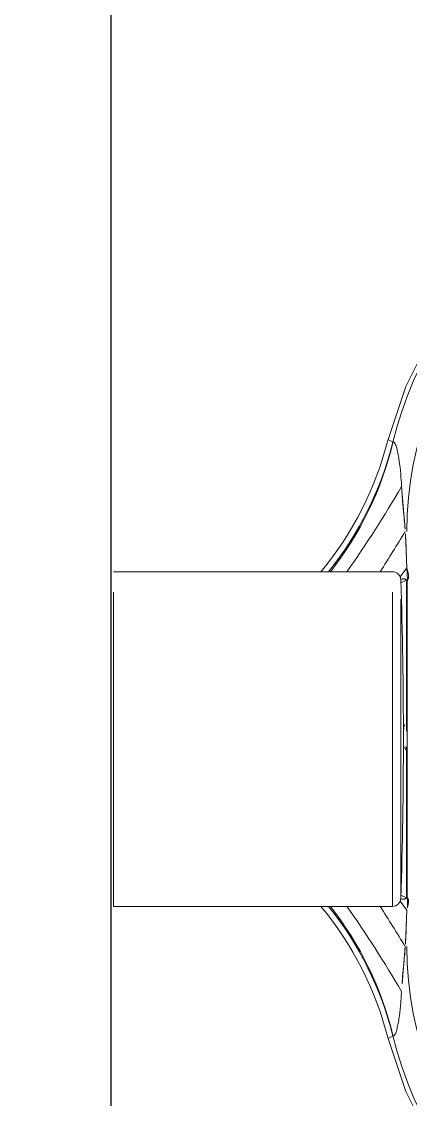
# Model space of a CAD drawing. Header units: inches. Extents: x 542787 to 543192, y 9574025 to 9574373.
# Drawn here: x 543040.5602 to 543040.6072, y 9574119.6054 to 9574119.7355 of the extents above; entities that cross this region are included whole.
import ezdxf

# ---------------------------------------------------------------- set-up
doc = ezdxf.new("R2010")
doc.units = ezdxf.units.IN
doc.header["$MEASUREMENT"] = 0
doc.layers.add('I-ARQ', color=8, linetype='Continuous')
doc.layers.add('I-ESGOTO', color=6, linetype='Continuous')

# ---------------------------------------------------------------- blocks, each defined once
blk = doc.blocks.new('*U158')
at = {"color": 2}
blk.add_wipeout([(0.02013, 0.02013), (1.45577, -1.41552), (1.41552, -1.45577), (-0.02013, -0.02013)], dxfattribs=at)

msp = doc.modelspace()

# ---------------------------------------------------------------- linework, layer by layer
at = {"layer": 'I-ARQ'}
msp.add_line((543040.57101, 9574120.41076), (543040.57101, 9574119.0489), dxfattribs=at)
at = {"layer": 'I-ARQ', "lineweight": 5}
for points, knots in [([(543040.60449, 9574119.68504), (543040.60449, 9574119.68504), (543040.60662, 9574119.69144), (543040.60662, 9574119.69144), (543040.60662, 9574119.69144), (543040.60662, 9574119.69144), (543040.60967, 9574119.69747), (543040.60967, 9574119.69747), (543040.60967, 9574119.69747), (543040.60967, 9574119.69747), (543040.61356, 9574119.703), (543040.61356, 9574119.703), (543040.61356, 9574119.703), (543040.61356, 9574119.703), (543040.61822, 9574119.70789), (543040.61822, 9574119.70789), (543040.61822, 9574119.70789), (543040.61822, 9574119.70789), (543040.62355, 9574119.71206), (543040.62355, 9574119.71206), (543040.62355, 9574119.71206), (543040.62355, 9574119.71206), (543040.62943, 9574119.7154), (543040.62943, 9574119.7154), (543040.62943, 9574119.7154), (543040.62943, 9574119.7154), (543040.63574, 9574119.71786), (543040.63574, 9574119.71786), (543040.63574, 9574119.71786), (543040.63574, 9574119.71786), (543040.64234, 9574119.71937), (543040.64234, 9574119.71937), (543040.64234, 9574119.71937), (543040.64234, 9574119.71937), (543040.64909, 9574119.7199), (543040.64909, 9574119.7199)], [0, 0, 0, 0, 0.111111, 0.111111, 0.111111, 0.111111, 0.222222, 0.222222, 0.222222, 0.222222, 0.333333, 0.333333, 0.333333, 0.333333, 0.444444, 0.444444, 0.444444, 0.444444, 0.555556, 0.555556, 0.555556, 0.555556, 0.666667, 0.666667, 0.666667, 0.666667, 0.777778, 0.777778, 0.777778, 0.777778, 0.888889, 0.888889, 0.888889, 0.888889, 1, 1, 1, 1]), ([(543040.60506, 9574119.68471), (543040.61018, 9574119.70564), (543040.62932, 9574119.72007), (543040.65085, 9574119.71924), (543040.65085, 9574119.71924), (543040.67238, 9574119.7184), (543040.69035, 9574119.70252), (543040.69382, 9574119.68126)], [0, 0, 0, 0, 0.5, 0.5, 0.5, 0.5, 1, 1, 1, 1]), ([(543040.60676, 9574119.67395), (543040.60676, 9574119.696), (543040.62369, 9574119.71436), (543040.64567, 9574119.71614), (543040.64567, 9574119.71614), (543040.66765, 9574119.71792), (543040.68731, 9574119.70254), (543040.69087, 9574119.68078)], [0, 0, 0, 0, 0.5, 0.5, 0.5, 0.5, 1, 1, 1, 1]), ([(543040.60506, 9574119.68471), (543040.60506, 9574119.68471), (543040.60506, 9574119.68469), (543040.60506, 9574119.68469), (543040.60506, 9574119.68469), (543040.60506, 9574119.68469), (543040.60507, 9574119.68469), (543040.60507, 9574119.68469), (543040.60507, 9574119.68469), (543040.60507, 9574119.68469), (543040.60507, 9574119.68469), (543040.60507, 9574119.68469), (543040.60507, 9574119.68469), (543040.60507, 9574119.68469), (543040.60507, 9574119.68469), (543040.60507, 9574119.68469), (543040.60507, 9574119.68469), (543040.60507, 9574119.68469), (543040.60507, 9574119.68469), (543040.60507, 9574119.68469), (543040.60507, 9574119.68469), (543040.60507, 9574119.68469), (543040.60507, 9574119.68469), (543040.60507, 9574119.68469), (543040.60507, 9574119.68469), (543040.60507, 9574119.68469), (543040.60508, 9574119.68469), (543040.60508, 9574119.68469), (543040.60508, 9574119.68469), (543040.60508, 9574119.68469), (543040.60508, 9574119.68469), (543040.60508, 9574119.68469)], [0, 0, 0, 0, 0.125, 0.125, 0.125, 0.125, 0.25, 0.25, 0.25, 0.25, 0.375, 0.375, 0.375, 0.375, 0.5, 0.5, 0.5, 0.5, 0.625, 0.625, 0.625, 0.625, 0.75, 0.75, 0.75, 0.75, 0.875, 0.875, 0.875, 0.875, 1, 1, 1, 1]), ([(543040.60508, 9574119.68469), (543040.60508, 9574119.68469), (543040.6051, 9574119.68471), (543040.6051, 9574119.68471), (543040.6051, 9574119.68471), (543040.6051, 9574119.68471), (543040.60511, 9574119.68472), (543040.60511, 9574119.68472), (543040.60511, 9574119.68472), (543040.60511, 9574119.68472), (543040.60513, 9574119.68473), (543040.60513, 9574119.68473), (543040.60513, 9574119.68473), (543040.60513, 9574119.68473), (543040.60515, 9574119.68473), (543040.60515, 9574119.68473), (543040.60515, 9574119.68473), (543040.60515, 9574119.68473), (543040.60517, 9574119.68472), (543040.60517, 9574119.68472), (543040.60517, 9574119.68472), (543040.60517, 9574119.68472), (543040.60519, 9574119.68471), (543040.60519, 9574119.68471), (543040.60519, 9574119.68471), (543040.60519, 9574119.68471), (543040.60521, 9574119.6847), (543040.60521, 9574119.6847), (543040.60521, 9574119.6847), (543040.60521, 9574119.6847), (543040.60523, 9574119.68468), (543040.60523, 9574119.68468), (543040.60523, 9574119.68468), (543040.60523, 9574119.68468), (543040.60525, 9574119.68466), (543040.60525, 9574119.68466), (543040.60525, 9574119.68466), (543040.60525, 9574119.68466), (543040.60527, 9574119.68463), (543040.60527, 9574119.68463), (543040.60527, 9574119.68463), (543040.60527, 9574119.68463), (543040.60529, 9574119.6846), (543040.60529, 9574119.6846), (543040.60529, 9574119.6846), (543040.60529, 9574119.6846), (543040.60532, 9574119.68456), (543040.60532, 9574119.68456), (543040.60532, 9574119.68456), (543040.60532, 9574119.68456), (543040.60534, 9574119.68452), (543040.60534, 9574119.68452), (543040.60534, 9574119.68452), (543040.60534, 9574119.68452), (543040.60536, 9574119.68448), (543040.60536, 9574119.68448), (543040.60536, 9574119.68448), (543040.60536, 9574119.68448), (543040.6054, 9574119.68438), (543040.6054, 9574119.68438), (543040.6054, 9574119.68438), (543040.6054, 9574119.68438), (543040.60545, 9574119.68427), (543040.60545, 9574119.68427), (543040.60545, 9574119.68427), (543040.60545, 9574119.68427), (543040.60549, 9574119.68414), (543040.60549, 9574119.68414), (543040.60549, 9574119.68414), (543040.60549, 9574119.68414), (543040.60553, 9574119.68401), (543040.60553, 9574119.68401), (543040.60553, 9574119.68401), (543040.60553, 9574119.68401), (543040.60558, 9574119.68386), (543040.60558, 9574119.68386), (543040.60558, 9574119.68386), (543040.60558, 9574119.68386), (543040.60561, 9574119.68371), (543040.60561, 9574119.68371), (543040.60561, 9574119.68371), (543040.60561, 9574119.68371), (543040.60565, 9574119.68355), (543040.60565, 9574119.68355), (543040.60565, 9574119.68355), (543040.60565, 9574119.68355), (543040.60569, 9574119.68338), (543040.60569, 9574119.68338), (543040.60569, 9574119.68338), (543040.60569, 9574119.68338), (543040.60572, 9574119.68321), (543040.60572, 9574119.68321), (543040.60572, 9574119.68321), (543040.60572, 9574119.68321), (543040.60575, 9574119.68304), (543040.60575, 9574119.68304), (543040.60575, 9574119.68304), (543040.60575, 9574119.68304), (543040.60578, 9574119.68286), (543040.60578, 9574119.68286), (543040.60578, 9574119.68286), (543040.60578, 9574119.68286), (543040.60581, 9574119.68267), (543040.60581, 9574119.68267), (543040.60581, 9574119.68267), (543040.60581, 9574119.68267), (543040.60584, 9574119.68249), (543040.60584, 9574119.68249), (543040.60584, 9574119.68249), (543040.60584, 9574119.68249), (543040.60589, 9574119.6821), (543040.60589, 9574119.6821), (543040.60589, 9574119.6821), (543040.60589, 9574119.6821), (543040.60594, 9574119.68171), (543040.60594, 9574119.68171), (543040.60594, 9574119.68171), (543040.60594, 9574119.68171), (543040.60598, 9574119.68131), (543040.60598, 9574119.68131), (543040.60598, 9574119.68131), (543040.60598, 9574119.68131), (543040.60602, 9574119.6809), (543040.60602, 9574119.6809), (543040.60602, 9574119.6809), (543040.60602, 9574119.6809), (543040.60605, 9574119.68047), (543040.60605, 9574119.68047), (543040.60605, 9574119.68047), (543040.60605, 9574119.68047), (543040.6061, 9574119.67983), (543040.6061, 9574119.67983), (543040.6061, 9574119.67983), (543040.6061, 9574119.67983), (543040.60613, 9574119.67938), (543040.60613, 9574119.67938)], [0, 0, 0, 0, 0.029412, 0.029412, 0.029412, 0.029412, 0.058824, 0.058824, 0.058824, 0.058824, 0.088235, 0.088235, 0.088235, 0.088235, 0.117647, 0.117647, 0.117647, 0.117647, 0.147059, 0.147059, 0.147059, 0.147059, 0.176471, 0.176471, 0.176471, 0.176471, 0.205882, 0.205882, 0.205882, 0.205882, 0.235294, 0.235294, 0.235294, 0.235294, 0.264706, 0.264706, 0.264706, 0.264706, 0.294118, 0.294118, 0.294118, 0.294118, 0.323529, 0.323529, 0.323529, 0.323529, 0.352941, 0.352941, 0.352941, 0.352941, 0.382353, 0.382353, 0.382353, 0.382353, 0.411765, 0.411765, 0.411765, 0.411765, 0.441176, 0.441176, 0.441176, 0.441176, 0.470588, 0.470588, 0.470588, 0.470588, 0.5, 0.5, 0.5, 0.5, 0.529412, 0.529412, 0.529412, 0.529412, 0.558824, 0.558824, 0.558824, 0.558824, 0.588235, 0.588235, 0.588235, 0.588235, 0.617647, 0.617647, 0.617647, 0.617647, 0.647059, 0.647059, 0.647059, 0.647059, 0.676471, 0.676471, 0.676471, 0.676471, 0.705882, 0.705882, 0.705882, 0.705882, 0.735294, 0.735294, 0.735294, 0.735294, 0.764706, 0.764706, 0.764706, 0.764706, 0.794118, 0.794118, 0.794118, 0.794118, 0.823529, 0.823529, 0.823529, 0.823529, 0.852941, 0.852941, 0.852941, 0.852941, 0.882353, 0.882353, 0.882353, 0.882353, 0.911765, 0.911765, 0.911765, 0.911765, 0.941176, 0.941176, 0.941176, 0.941176, 0.970588, 0.970588, 0.970588, 0.970588, 1, 1, 1, 1]), ([(543040.60613, 9574119.67938), (543040.60613, 9574119.67938), (543040.60619, 9574119.67845), (543040.60619, 9574119.67845), (543040.60619, 9574119.67845), (543040.60619, 9574119.67845), (543040.60625, 9574119.67756), (543040.60625, 9574119.67756), (543040.60625, 9574119.67756), (543040.60625, 9574119.67756), (543040.60632, 9574119.67674), (543040.60632, 9574119.67674), (543040.60632, 9574119.67674), (543040.60632, 9574119.67674), (543040.60639, 9574119.67601), (543040.60639, 9574119.67601), (543040.60639, 9574119.67601), (543040.60639, 9574119.67601), (543040.60642, 9574119.6756), (543040.60642, 9574119.6756), (543040.60642, 9574119.6756), (543040.60642, 9574119.6756), (543040.60645, 9574119.67539), (543040.60645, 9574119.67539), (543040.60645, 9574119.67539), (543040.60645, 9574119.67539), (543040.60648, 9574119.6751), (543040.60648, 9574119.6751), (543040.60648, 9574119.6751), (543040.60648, 9574119.6751), (543040.60651, 9574119.67481), (543040.60651, 9574119.67481), (543040.60651, 9574119.67481), (543040.60651, 9574119.67481), (543040.60653, 9574119.67452), (543040.60653, 9574119.67452), (543040.60653, 9574119.67452), (543040.60653, 9574119.67452), (543040.60655, 9574119.67424), (543040.60655, 9574119.67424), (543040.60655, 9574119.67424), (543040.60655, 9574119.67424), (543040.60657, 9574119.67395), (543040.60657, 9574119.67395)], [0, 0, 0, 0, 0.090909, 0.090909, 0.090909, 0.090909, 0.181818, 0.181818, 0.181818, 0.181818, 0.272727, 0.272727, 0.272727, 0.272727, 0.363636, 0.363636, 0.363636, 0.363636, 0.454545, 0.454545, 0.454545, 0.454545, 0.545455, 0.545455, 0.545455, 0.545455, 0.636364, 0.636364, 0.636364, 0.636364, 0.727273, 0.727273, 0.727273, 0.727273, 0.818182, 0.818182, 0.818182, 0.818182, 0.909091, 0.909091, 0.909091, 0.909091, 1, 1, 1, 1]), ([(543040.60676, 9574119.66956), (543040.60676, 9574119.66956), (543040.60674, 9574119.66988), (543040.60674, 9574119.66988), (543040.60674, 9574119.66988), (543040.60674, 9574119.66988), (543040.60673, 9574119.6702), (543040.60673, 9574119.6702), (543040.60673, 9574119.6702), (543040.60673, 9574119.6702), (543040.60672, 9574119.67041), (543040.60672, 9574119.67041), (543040.60672, 9574119.67041), (543040.60672, 9574119.67041), (543040.6067, 9574119.67084), (543040.6067, 9574119.67084), (543040.6067, 9574119.67084), (543040.6067, 9574119.67084), (543040.60668, 9574119.67148), (543040.60668, 9574119.67148), (543040.60668, 9574119.67148), (543040.60668, 9574119.67148), (543040.60666, 9574119.67211), (543040.60666, 9574119.67211), (543040.60666, 9574119.67211), (543040.60666, 9574119.67211), (543040.60664, 9574119.67273), (543040.60664, 9574119.67273), (543040.60664, 9574119.67273), (543040.60664, 9574119.67273), (543040.60661, 9574119.67335), (543040.60661, 9574119.67335), (543040.60661, 9574119.67335), (543040.60661, 9574119.67335), (543040.60659, 9574119.67365), (543040.60659, 9574119.67365), (543040.60659, 9574119.67365), (543040.60659, 9574119.67365), (543040.60657, 9574119.67395), (543040.60657, 9574119.67395)], [0, 0, 0, 0, 0.1, 0.1, 0.1, 0.1, 0.2, 0.2, 0.2, 0.2, 0.3, 0.3, 0.3, 0.3, 0.4, 0.4, 0.4, 0.4, 0.5, 0.5, 0.5, 0.5, 0.6, 0.6, 0.6, 0.6, 0.7, 0.7, 0.7, 0.7, 0.8, 0.8, 0.8, 0.8, 0.9, 0.9, 0.9, 0.9, 1, 1, 1, 1]), ([(543040.60676, 9574119.66956), (543040.60676, 9574119.66956), (543040.60685, 9574119.66919), (543040.60685, 9574119.66919), (543040.60685, 9574119.66919), (543040.60685, 9574119.66919), (543040.6069, 9574119.66899), (543040.6069, 9574119.66899), (543040.6069, 9574119.66899), (543040.6069, 9574119.66899), (543040.60692, 9574119.66886), (543040.60692, 9574119.66886), (543040.60692, 9574119.66886), (543040.60692, 9574119.66886), (543040.60694, 9574119.66872), (543040.60694, 9574119.66872), (543040.60694, 9574119.66872), (543040.60694, 9574119.66872), (543040.60696, 9574119.66863), (543040.60696, 9574119.66863), (543040.60696, 9574119.66863), (543040.60696, 9574119.66863), (543040.60696, 9574119.66854), (543040.60696, 9574119.66854), (543040.60696, 9574119.66854), (543040.60696, 9574119.66854), (543040.60696, 9574119.66849), (543040.60696, 9574119.66849), (543040.60696, 9574119.66849), (543040.60696, 9574119.66849), (543040.60696, 9574119.66845), (543040.60696, 9574119.66845), (543040.60696, 9574119.66845), (543040.60696, 9574119.66845), (543040.60696, 9574119.6684), (543040.60696, 9574119.6684), (543040.60696, 9574119.6684), (543040.60696, 9574119.6684), (543040.60695, 9574119.66836), (543040.60695, 9574119.66836), (543040.60695, 9574119.66836), (543040.60695, 9574119.66836), (543040.60694, 9574119.66831), (543040.60694, 9574119.66831), (543040.60694, 9574119.66831), (543040.60694, 9574119.66831), (543040.60693, 9574119.66827), (543040.60693, 9574119.66827), (543040.60693, 9574119.66827), (543040.60693, 9574119.66827), (543040.60691, 9574119.66823), (543040.60691, 9574119.66823), (543040.60691, 9574119.66823), (543040.60691, 9574119.66823), (543040.60689, 9574119.66819), (543040.60689, 9574119.66819), (543040.60689, 9574119.66819), (543040.60689, 9574119.66819), (543040.60687, 9574119.66815), (543040.60687, 9574119.66815), (543040.60687, 9574119.66815), (543040.60687, 9574119.66815), (543040.60685, 9574119.66812), (543040.60685, 9574119.66812), (543040.60685, 9574119.66812), (543040.60685, 9574119.66812), (543040.60683, 9574119.6681), (543040.60683, 9574119.6681), (543040.60683, 9574119.6681), (543040.60683, 9574119.6681), (543040.60682, 9574119.66809), (543040.60682, 9574119.66809)], [0, 0, 0, 0, 0.055556, 0.055556, 0.055556, 0.055556, 0.111111, 0.111111, 0.111111, 0.111111, 0.166667, 0.166667, 0.166667, 0.166667, 0.222222, 0.222222, 0.222222, 0.222222, 0.277778, 0.277778, 0.277778, 0.277778, 0.333333, 0.333333, 0.333333, 0.333333, 0.388889, 0.388889, 0.388889, 0.388889, 0.444444, 0.444444, 0.444444, 0.444444, 0.5, 0.5, 0.5, 0.5, 0.555556, 0.555556, 0.555556, 0.555556, 0.611111, 0.611111, 0.611111, 0.611111, 0.666667, 0.666667, 0.666667, 0.666667, 0.722222, 0.722222, 0.722222, 0.722222, 0.777778, 0.777778, 0.777778, 0.777778, 0.833333, 0.833333, 0.833333, 0.833333, 0.888889, 0.888889, 0.888889, 0.888889, 0.944444, 0.944444, 0.944444, 0.944444, 1, 1, 1, 1]), ([(543040.60603, 9574119.66817), (543040.60603, 9574119.66817), (543040.60612, 9574119.6682), (543040.60612, 9574119.6682), (543040.60612, 9574119.6682), (543040.60612, 9574119.6682), (543040.6062, 9574119.66821), (543040.6062, 9574119.66821), (543040.6062, 9574119.66821), (543040.6062, 9574119.66821), (543040.60624, 9574119.66822), (543040.60624, 9574119.66822), (543040.60624, 9574119.66822), (543040.60624, 9574119.66822), (543040.60628, 9574119.66822), (543040.60628, 9574119.66822), (543040.60628, 9574119.66822), (543040.60628, 9574119.66822), (543040.60632, 9574119.66823), (543040.60632, 9574119.66823), (543040.60632, 9574119.66823), (543040.60632, 9574119.66823), (543040.60636, 9574119.66823), (543040.60636, 9574119.66823), (543040.60636, 9574119.66823), (543040.60636, 9574119.66823), (543040.6064, 9574119.66823), (543040.6064, 9574119.66823), (543040.6064, 9574119.66823), (543040.6064, 9574119.66823), (543040.60644, 9574119.66822), (543040.60644, 9574119.66822), (543040.60644, 9574119.66822), (543040.60644, 9574119.66822), (543040.60648, 9574119.66821), (543040.60648, 9574119.66821), (543040.60648, 9574119.66821), (543040.60648, 9574119.66821), (543040.60651, 9574119.6682), (543040.60651, 9574119.6682), (543040.60651, 9574119.6682), (543040.60651, 9574119.6682), (543040.60654, 9574119.66819), (543040.60654, 9574119.66819), (543040.60654, 9574119.66819), (543040.60654, 9574119.66819), (543040.60658, 9574119.66817), (543040.60658, 9574119.66817), (543040.60658, 9574119.66817), (543040.60658, 9574119.66817), (543040.60661, 9574119.66816), (543040.60661, 9574119.66816), (543040.60661, 9574119.66816), (543040.60661, 9574119.66816), (543040.60664, 9574119.66814), (543040.60664, 9574119.66814), (543040.60664, 9574119.66814), (543040.60664, 9574119.66814), (543040.60667, 9574119.66811), (543040.60667, 9574119.66811), (543040.60667, 9574119.66811), (543040.60667, 9574119.66811), (543040.6067, 9574119.6681), (543040.6067, 9574119.6681), (543040.6067, 9574119.6681), (543040.6067, 9574119.6681), (543040.60671, 9574119.66809), (543040.60671, 9574119.66809)], [0, 0, 0, 0, 0.058824, 0.058824, 0.058824, 0.058824, 0.117647, 0.117647, 0.117647, 0.117647, 0.176471, 0.176471, 0.176471, 0.176471, 0.235294, 0.235294, 0.235294, 0.235294, 0.294118, 0.294118, 0.294118, 0.294118, 0.352941, 0.352941, 0.352941, 0.352941, 0.411765, 0.411765, 0.411765, 0.411765, 0.470588, 0.470588, 0.470588, 0.470588, 0.529412, 0.529412, 0.529412, 0.529412, 0.588235, 0.588235, 0.588235, 0.588235, 0.647059, 0.647059, 0.647059, 0.647059, 0.705882, 0.705882, 0.705882, 0.705882, 0.764706, 0.764706, 0.764706, 0.764706, 0.823529, 0.823529, 0.823529, 0.823529, 0.882353, 0.882353, 0.882353, 0.882353, 0.941176, 0.941176, 0.941176, 0.941176, 1, 1, 1, 1]), ([(543040.60671, 9574119.66809), (543040.60671, 9574119.66809), (543040.60672, 9574119.66805), (543040.60672, 9574119.66805), (543040.60672, 9574119.66805), (543040.60672, 9574119.66805), (543040.60672, 9574119.66803), (543040.60672, 9574119.66803), (543040.60672, 9574119.66803), (543040.60672, 9574119.66803), (543040.60672, 9574119.66798), (543040.60672, 9574119.66798), (543040.60672, 9574119.66798), (543040.60672, 9574119.66798), (543040.60672, 9574119.66788), (543040.60672, 9574119.66788), (543040.60672, 9574119.66788), (543040.60672, 9574119.66788), (543040.60672, 9574119.66768), (543040.60672, 9574119.66768), (543040.60672, 9574119.66768), (543040.60672, 9574119.66768), (543040.60672, 9574119.66727), (543040.60672, 9574119.66727), (543040.60672, 9574119.66727), (543040.60672, 9574119.66727), (543040.60672, 9574119.66643), (543040.60672, 9574119.66643), (543040.60672, 9574119.66643), (543040.60672, 9574119.66643), (543040.60672, 9574119.66294), (543040.60672, 9574119.66294), (543040.60672, 9574119.66294), (543040.60672, 9574119.66294), (543040.60672, 9574119.64984), (543040.60672, 9574119.64984)], [0, 0, 0, 0, 0.111111, 0.111111, 0.111111, 0.111111, 0.222222, 0.222222, 0.222222, 0.222222, 0.333333, 0.333333, 0.333333, 0.333333, 0.444444, 0.444444, 0.444444, 0.444444, 0.555556, 0.555556, 0.555556, 0.555556, 0.666667, 0.666667, 0.666667, 0.666667, 0.777778, 0.777778, 0.777778, 0.777778, 0.888889, 0.888889, 0.888889, 0.888889, 1, 1, 1, 1]), ([(543040.60682, 9574119.66809), (543040.60682, 9574119.66809), (543040.60681, 9574119.66805), (543040.60681, 9574119.66805), (543040.60681, 9574119.66805), (543040.60681, 9574119.66805), (543040.60681, 9574119.66803), (543040.60681, 9574119.66803), (543040.60681, 9574119.66803), (543040.60681, 9574119.66803), (543040.60681, 9574119.66798), (543040.60681, 9574119.66798), (543040.60681, 9574119.66798), (543040.60681, 9574119.66798), (543040.60681, 9574119.66787), (543040.60681, 9574119.66787), (543040.60681, 9574119.66787), (543040.60681, 9574119.66787), (543040.60681, 9574119.66766), (543040.60681, 9574119.66766), (543040.60681, 9574119.66766), (543040.60681, 9574119.66766), (543040.60681, 9574119.66723), (543040.60681, 9574119.66723), (543040.60681, 9574119.66723), (543040.60681, 9574119.66723), (543040.60681, 9574119.66635), (543040.60681, 9574119.66635), (543040.60681, 9574119.66635), (543040.60681, 9574119.66635), (543040.60681, 9574119.66269), (543040.60681, 9574119.66269), (543040.60681, 9574119.66269), (543040.60681, 9574119.66269), (543040.60681, 9574119.6489), (543040.60681, 9574119.6489)], [0, 0, 0, 0, 0.111111, 0.111111, 0.111111, 0.111111, 0.222222, 0.222222, 0.222222, 0.222222, 0.333333, 0.333333, 0.333333, 0.333333, 0.444444, 0.444444, 0.444444, 0.444444, 0.555556, 0.555556, 0.555556, 0.555556, 0.666667, 0.666667, 0.666667, 0.666667, 0.777778, 0.777778, 0.777778, 0.777778, 0.888889, 0.888889, 0.888889, 0.888889, 1, 1, 1, 1]), ([(543040.60681, 9574119.6489), (543040.60681, 9574119.6489), (543040.60681, 9574119.63657), (543040.60681, 9574119.63657), (543040.60681, 9574119.63657), (543040.60681, 9574119.63657), (543040.60681, 9574119.63189), (543040.60681, 9574119.63189), (543040.60681, 9574119.63189), (543040.60681, 9574119.63189), (543040.60681, 9574119.63079), (543040.60681, 9574119.63079), (543040.60681, 9574119.63079), (543040.60681, 9574119.63079), (543040.60681, 9574119.63025), (543040.60681, 9574119.63025), (543040.60681, 9574119.63025), (543040.60681, 9574119.63025), (543040.60681, 9574119.62998), (543040.60681, 9574119.62998), (543040.60681, 9574119.62998), (543040.60681, 9574119.62998), (543040.60681, 9574119.62985), (543040.60681, 9574119.62985), (543040.60681, 9574119.62985), (543040.60681, 9574119.62985), (543040.60681, 9574119.62979), (543040.60681, 9574119.62979), (543040.60681, 9574119.62979), (543040.60681, 9574119.62979), (543040.60681, 9574119.62976), (543040.60681, 9574119.62976), (543040.60681, 9574119.62976), (543040.60681, 9574119.62976), (543040.60682, 9574119.62972), (543040.60682, 9574119.62972)], [0, 0, 0, 0, 0.111111, 0.111111, 0.111111, 0.111111, 0.222222, 0.222222, 0.222222, 0.222222, 0.333333, 0.333333, 0.333333, 0.333333, 0.444444, 0.444444, 0.444444, 0.444444, 0.555556, 0.555556, 0.555556, 0.555556, 0.666667, 0.666667, 0.666667, 0.666667, 0.777778, 0.777778, 0.777778, 0.777778, 0.888889, 0.888889, 0.888889, 0.888889, 1, 1, 1, 1]), ([(543040.60672, 9574119.64796), (543040.60672, 9574119.64796), (543040.60672, 9574119.63621), (543040.60672, 9574119.63621), (543040.60672, 9574119.63621), (543040.60672, 9574119.63621), (543040.60672, 9574119.63178), (543040.60672, 9574119.63178), (543040.60672, 9574119.63178), (543040.60672, 9574119.63178), (543040.60672, 9574119.63073), (543040.60672, 9574119.63073), (543040.60672, 9574119.63073), (543040.60672, 9574119.63073), (543040.60672, 9574119.63022), (543040.60672, 9574119.63022), (543040.60672, 9574119.63022), (543040.60672, 9574119.63022), (543040.60672, 9574119.62997), (543040.60672, 9574119.62997), (543040.60672, 9574119.62997), (543040.60672, 9574119.62997), (543040.60672, 9574119.62985), (543040.60672, 9574119.62985), (543040.60672, 9574119.62985), (543040.60672, 9574119.62985), (543040.60672, 9574119.62978), (543040.60672, 9574119.62978), (543040.60672, 9574119.62978), (543040.60672, 9574119.62978), (543040.60672, 9574119.62976), (543040.60672, 9574119.62976), (543040.60672, 9574119.62976), (543040.60672, 9574119.62976), (543040.60671, 9574119.62972), (543040.60671, 9574119.62972)], [0, 0, 0, 0, 0.111111, 0.111111, 0.111111, 0.111111, 0.222222, 0.222222, 0.222222, 0.222222, 0.333333, 0.333333, 0.333333, 0.333333, 0.444444, 0.444444, 0.444444, 0.444444, 0.555556, 0.555556, 0.555556, 0.555556, 0.666667, 0.666667, 0.666667, 0.666667, 0.777778, 0.777778, 0.777778, 0.777778, 0.888889, 0.888889, 0.888889, 0.888889, 1, 1, 1, 1]), ([(543040.57101, 9574119.64143), (543040.57101, 9574119.64142), (543040.57101, 9574119.64142), (543040.57101, 9574119.64142), (543040.57101, 9574119.64142), (543040.57101, 9574119.64142), (543040.57101, 9574119.64142), (543040.57101, 9574119.64142), (543040.57101, 9574119.64142), (543040.57101, 9574119.64142), (543040.57101, 9574119.64142), (543040.57101, 9574119.64142), (543040.57101, 9574119.64142), (543040.57101, 9574119.64142), (543040.57101, 9574119.64142), (543040.57101, 9574119.64142), (543040.57101, 9574119.64142), (543040.57101, 9574119.64142), (543040.57101, 9574119.64142), (543040.57101, 9574119.64142), (543040.57101, 9574119.64142), (543040.57101, 9574119.64142), (543040.57101, 9574119.64142), (543040.57101, 9574119.64142), (543040.57101, 9574119.64142), (543040.57101, 9574119.64142), (543040.57101, 9574119.64143), (543040.57101, 9574119.64143), (543040.57101, 9574119.64143), (543040.57101, 9574119.64143), (543040.57101, 9574119.64143), (543040.57101, 9574119.64143), (543040.57101, 9574119.64143), (543040.57101, 9574119.64143), (543040.57101, 9574119.64143), (543040.57101, 9574119.64143)], [0, 0, 0, 0, 0.111111, 0.111111, 0.111111, 0.111111, 0.222222, 0.222222, 0.222222, 0.222222, 0.333333, 0.333333, 0.333333, 0.333333, 0.444444, 0.444444, 0.444444, 0.444444, 0.555556, 0.555556, 0.555556, 0.555556, 0.666667, 0.666667, 0.666667, 0.666667, 0.777778, 0.777778, 0.777778, 0.777778, 0.888889, 0.888889, 0.888889, 0.888889, 1, 1, 1, 1]), ([(543040.60671, 9574119.62972), (543040.60671, 9574119.62972), (543040.6067, 9574119.6297), (543040.6067, 9574119.6297), (543040.6067, 9574119.6297), (543040.6067, 9574119.6297), (543040.60667, 9574119.62969), (543040.60667, 9574119.62969), (543040.60667, 9574119.62969), (543040.60667, 9574119.62969), (543040.60663, 9574119.62966), (543040.60663, 9574119.62966), (543040.60663, 9574119.62966), (543040.60663, 9574119.62966), (543040.6066, 9574119.62964), (543040.6066, 9574119.62964), (543040.6066, 9574119.62964), (543040.6066, 9574119.62964), (543040.60656, 9574119.62962), (543040.60656, 9574119.62962), (543040.60656, 9574119.62962), (543040.60656, 9574119.62962), (543040.60652, 9574119.6296), (543040.60652, 9574119.6296), (543040.60652, 9574119.6296), (543040.60652, 9574119.6296), (543040.60648, 9574119.62959), (543040.60648, 9574119.62959), (543040.60648, 9574119.62959), (543040.60648, 9574119.62959), (543040.60644, 9574119.62958), (543040.60644, 9574119.62958), (543040.60644, 9574119.62958), (543040.60644, 9574119.62958), (543040.6064, 9574119.62958), (543040.6064, 9574119.62958), (543040.6064, 9574119.62958), (543040.6064, 9574119.62958), (543040.60636, 9574119.62957), (543040.60636, 9574119.62957), (543040.60636, 9574119.62957), (543040.60636, 9574119.62957), (543040.60631, 9574119.62958), (543040.60631, 9574119.62958), (543040.60631, 9574119.62958), (543040.60631, 9574119.62958), (543040.60627, 9574119.62958), (543040.60627, 9574119.62958), (543040.60627, 9574119.62958), (543040.60627, 9574119.62958), (543040.60622, 9574119.62959), (543040.60622, 9574119.62959), (543040.60622, 9574119.62959), (543040.60622, 9574119.62959), (543040.60617, 9574119.62959), (543040.60617, 9574119.62959), (543040.60617, 9574119.62959), (543040.60617, 9574119.62959), (543040.60608, 9574119.62961), (543040.60608, 9574119.62961), (543040.60608, 9574119.62961), (543040.60608, 9574119.62961), (543040.60603, 9574119.62963), (543040.60603, 9574119.62963)], [0, 0, 0, 0, 0.0625, 0.0625, 0.0625, 0.0625, 0.125, 0.125, 0.125, 0.125, 0.1875, 0.1875, 0.1875, 0.1875, 0.25, 0.25, 0.25, 0.25, 0.3125, 0.3125, 0.3125, 0.3125, 0.375, 0.375, 0.375, 0.375, 0.4375, 0.4375, 0.4375, 0.4375, 0.5, 0.5, 0.5, 0.5, 0.5625, 0.5625, 0.5625, 0.5625, 0.625, 0.625, 0.625, 0.625, 0.6875, 0.6875, 0.6875, 0.6875, 0.75, 0.75, 0.75, 0.75, 0.8125, 0.8125, 0.8125, 0.8125, 0.875, 0.875, 0.875, 0.875, 0.9375, 0.9375, 0.9375, 0.9375, 1, 1, 1, 1]), ([(543040.60682, 9574119.62972), (543040.60682, 9574119.62972), (543040.60684, 9574119.62969), (543040.60684, 9574119.62969), (543040.60684, 9574119.62969), (543040.60684, 9574119.62969), (543040.60687, 9574119.62966), (543040.60687, 9574119.62966), (543040.60687, 9574119.62966), (543040.60687, 9574119.62966), (543040.60689, 9574119.62962), (543040.60689, 9574119.62962), (543040.60689, 9574119.62962), (543040.60689, 9574119.62962), (543040.60691, 9574119.62959), (543040.60691, 9574119.62959), (543040.60691, 9574119.62959), (543040.60691, 9574119.62959), (543040.60692, 9574119.62955), (543040.60692, 9574119.62955), (543040.60692, 9574119.62955), (543040.60692, 9574119.62955), (543040.60694, 9574119.62951), (543040.60694, 9574119.62951), (543040.60694, 9574119.62951), (543040.60694, 9574119.62951), (543040.60695, 9574119.62947), (543040.60695, 9574119.62947), (543040.60695, 9574119.62947), (543040.60695, 9574119.62947), (543040.60695, 9574119.62943), (543040.60695, 9574119.62943), (543040.60695, 9574119.62943), (543040.60695, 9574119.62943), (543040.60696, 9574119.62939), (543040.60696, 9574119.62939), (543040.60696, 9574119.62939), (543040.60696, 9574119.62939), (543040.60696, 9574119.62935), (543040.60696, 9574119.62935), (543040.60696, 9574119.62935), (543040.60696, 9574119.62935), (543040.60696, 9574119.62926), (543040.60696, 9574119.62926), (543040.60696, 9574119.62926), (543040.60696, 9574119.62926), (543040.60696, 9574119.62917), (543040.60696, 9574119.62917), (543040.60696, 9574119.62917), (543040.60696, 9574119.62917), (543040.60695, 9574119.62909), (543040.60695, 9574119.62909), (543040.60695, 9574119.62909), (543040.60695, 9574119.62909), (543040.60693, 9574119.62901), (543040.60693, 9574119.62901), (543040.60693, 9574119.62901), (543040.60693, 9574119.62901), (543040.60692, 9574119.62893), (543040.60692, 9574119.62893), (543040.60692, 9574119.62893), (543040.60692, 9574119.62893), (543040.60689, 9574119.62877), (543040.60689, 9574119.62877), (543040.60689, 9574119.62877), (543040.60689, 9574119.62877), (543040.60683, 9574119.62854), (543040.60683, 9574119.62854), (543040.60683, 9574119.62854), (543040.60683, 9574119.62854), (543040.60676, 9574119.62825), (543040.60676, 9574119.62825)], [0, 0, 0, 0, 0.055556, 0.055556, 0.055556, 0.055556, 0.111111, 0.111111, 0.111111, 0.111111, 0.166667, 0.166667, 0.166667, 0.166667, 0.222222, 0.222222, 0.222222, 0.222222, 0.277778, 0.277778, 0.277778, 0.277778, 0.333333, 0.333333, 0.333333, 0.333333, 0.388889, 0.388889, 0.388889, 0.388889, 0.444444, 0.444444, 0.444444, 0.444444, 0.5, 0.5, 0.5, 0.5, 0.555556, 0.555556, 0.555556, 0.555556, 0.611111, 0.611111, 0.611111, 0.611111, 0.666667, 0.666667, 0.666667, 0.666667, 0.722222, 0.722222, 0.722222, 0.722222, 0.777778, 0.777778, 0.777778, 0.777778, 0.833333, 0.833333, 0.833333, 0.833333, 0.888889, 0.888889, 0.888889, 0.888889, 0.944444, 0.944444, 0.944444, 0.944444, 1, 1, 1, 1]), ([(543040.60676, 9574119.62825), (543040.60676, 9574119.62825), (543040.60674, 9574119.62792), (543040.60674, 9574119.62792), (543040.60674, 9574119.62792), (543040.60674, 9574119.62792), (543040.60673, 9574119.6276), (543040.60673, 9574119.6276), (543040.60673, 9574119.6276), (543040.60673, 9574119.6276), (543040.60672, 9574119.62739), (543040.60672, 9574119.62739), (543040.60672, 9574119.62739), (543040.60672, 9574119.62739), (543040.6067, 9574119.62696), (543040.6067, 9574119.62696), (543040.6067, 9574119.62696), (543040.6067, 9574119.62696), (543040.60668, 9574119.62633), (543040.60668, 9574119.62633), (543040.60668, 9574119.62633), (543040.60668, 9574119.62633), (543040.60666, 9574119.62569), (543040.60666, 9574119.62569), (543040.60666, 9574119.62569), (543040.60666, 9574119.62569), (543040.60664, 9574119.62507), (543040.60664, 9574119.62507), (543040.60664, 9574119.62507), (543040.60664, 9574119.62507), (543040.60661, 9574119.62445), (543040.60661, 9574119.62445), (543040.60661, 9574119.62445), (543040.60661, 9574119.62445), (543040.60659, 9574119.62415), (543040.60659, 9574119.62415), (543040.60659, 9574119.62415), (543040.60659, 9574119.62415), (543040.60657, 9574119.62385), (543040.60657, 9574119.62385)], [0, 0, 0, 0, 0.1, 0.1, 0.1, 0.1, 0.2, 0.2, 0.2, 0.2, 0.3, 0.3, 0.3, 0.3, 0.4, 0.4, 0.4, 0.4, 0.5, 0.5, 0.5, 0.5, 0.6, 0.6, 0.6, 0.6, 0.7, 0.7, 0.7, 0.7, 0.8, 0.8, 0.8, 0.8, 0.9, 0.9, 0.9, 0.9, 1, 1, 1, 1]), ([(543040.60657, 9574119.62385), (543040.60657, 9574119.62385), (543040.60655, 9574119.62357), (543040.60655, 9574119.62357), (543040.60655, 9574119.62357), (543040.60655, 9574119.62357), (543040.60653, 9574119.62328), (543040.60653, 9574119.62328), (543040.60653, 9574119.62328), (543040.60653, 9574119.62328), (543040.60651, 9574119.62299), (543040.60651, 9574119.62299), (543040.60651, 9574119.62299), (543040.60651, 9574119.62299), (543040.60648, 9574119.62271), (543040.60648, 9574119.62271), (543040.60648, 9574119.62271), (543040.60648, 9574119.62271), (543040.60645, 9574119.62242), (543040.60645, 9574119.62242), (543040.60645, 9574119.62242), (543040.60645, 9574119.62242), (543040.60643, 9574119.62221), (543040.60643, 9574119.62221), (543040.60643, 9574119.62221), (543040.60643, 9574119.62221), (543040.60639, 9574119.62179), (543040.60639, 9574119.62179), (543040.60639, 9574119.62179), (543040.60639, 9574119.62179), (543040.60632, 9574119.62106), (543040.60632, 9574119.62106), (543040.60632, 9574119.62106), (543040.60632, 9574119.62106), (543040.60625, 9574119.62024), (543040.60625, 9574119.62024), (543040.60625, 9574119.62024), (543040.60625, 9574119.62024), (543040.60619, 9574119.61935), (543040.60619, 9574119.61935), (543040.60619, 9574119.61935), (543040.60619, 9574119.61935), (543040.60613, 9574119.61842), (543040.60613, 9574119.61842)], [0, 0, 0, 0, 0.090909, 0.090909, 0.090909, 0.090909, 0.181818, 0.181818, 0.181818, 0.181818, 0.272727, 0.272727, 0.272727, 0.272727, 0.363636, 0.363636, 0.363636, 0.363636, 0.454545, 0.454545, 0.454545, 0.454545, 0.545455, 0.545455, 0.545455, 0.545455, 0.636364, 0.636364, 0.636364, 0.636364, 0.727273, 0.727273, 0.727273, 0.727273, 0.818182, 0.818182, 0.818182, 0.818182, 0.909091, 0.909091, 0.909091, 0.909091, 1, 1, 1, 1]), ([(543040.69087, 9574119.61703), (543040.68731, 9574119.59527), (543040.66765, 9574119.57988), (543040.64567, 9574119.58166), (543040.64567, 9574119.58166), (543040.62369, 9574119.58345), (543040.60676, 9574119.6018), (543040.60676, 9574119.62385)], [0, 0, 0, 0, 0.5, 0.5, 0.5, 0.5, 1, 1, 1, 1]), ([(543040.60613, 9574119.61842), (543040.60613, 9574119.61842), (543040.60608, 9574119.61776), (543040.60608, 9574119.61776), (543040.60608, 9574119.61776), (543040.60608, 9574119.61776), (543040.60603, 9574119.61712), (543040.60603, 9574119.61712), (543040.60603, 9574119.61712), (543040.60603, 9574119.61712), (543040.606, 9574119.6167), (543040.606, 9574119.6167), (543040.606, 9574119.6167), (543040.606, 9574119.6167), (543040.60596, 9574119.61629), (543040.60596, 9574119.61629), (543040.60596, 9574119.61629), (543040.60596, 9574119.61629), (543040.60591, 9574119.6159), (543040.60591, 9574119.6159), (543040.60591, 9574119.6159), (543040.60591, 9574119.6159), (543040.60587, 9574119.61551), (543040.60587, 9574119.61551), (543040.60587, 9574119.61551), (543040.60587, 9574119.61551), (543040.60584, 9574119.61532), (543040.60584, 9574119.61532), (543040.60584, 9574119.61532), (543040.60584, 9574119.61532), (543040.60581, 9574119.61513), (543040.60581, 9574119.61513), (543040.60581, 9574119.61513), (543040.60581, 9574119.61513), (543040.60578, 9574119.61495), (543040.60578, 9574119.61495), (543040.60578, 9574119.61495), (543040.60578, 9574119.61495), (543040.60575, 9574119.61477), (543040.60575, 9574119.61477), (543040.60575, 9574119.61477), (543040.60575, 9574119.61477), (543040.60572, 9574119.61459), (543040.60572, 9574119.61459), (543040.60572, 9574119.61459), (543040.60572, 9574119.61459), (543040.60569, 9574119.61442), (543040.60569, 9574119.61442), (543040.60569, 9574119.61442), (543040.60569, 9574119.61442), (543040.60565, 9574119.61425), (543040.60565, 9574119.61425), (543040.60565, 9574119.61425), (543040.60565, 9574119.61425), (543040.60561, 9574119.61409), (543040.60561, 9574119.61409), (543040.60561, 9574119.61409), (543040.60561, 9574119.61409), (543040.60558, 9574119.61394), (543040.60558, 9574119.61394), (543040.60558, 9574119.61394), (543040.60558, 9574119.61394), (543040.60553, 9574119.6138), (543040.60553, 9574119.6138), (543040.60553, 9574119.6138), (543040.60553, 9574119.6138), (543040.60549, 9574119.61366), (543040.60549, 9574119.61366), (543040.60549, 9574119.61366), (543040.60549, 9574119.61366), (543040.60545, 9574119.61354), (543040.60545, 9574119.61354), (543040.60545, 9574119.61354), (543040.60545, 9574119.61354), (543040.60541, 9574119.61342), (543040.60541, 9574119.61342), (543040.60541, 9574119.61342), (543040.60541, 9574119.61342), (543040.60536, 9574119.61332), (543040.60536, 9574119.61332), (543040.60536, 9574119.61332), (543040.60536, 9574119.61332), (543040.60534, 9574119.61328), (543040.60534, 9574119.61328), (543040.60534, 9574119.61328), (543040.60534, 9574119.61328), (543040.60532, 9574119.61324), (543040.60532, 9574119.61324), (543040.60532, 9574119.61324), (543040.60532, 9574119.61324), (543040.60529, 9574119.61321), (543040.60529, 9574119.61321), (543040.60529, 9574119.61321), (543040.60529, 9574119.61321), (543040.60527, 9574119.61317), (543040.60527, 9574119.61317), (543040.60527, 9574119.61317), (543040.60527, 9574119.61317), (543040.60525, 9574119.61315), (543040.60525, 9574119.61315), (543040.60525, 9574119.61315), (543040.60525, 9574119.61315), (543040.60523, 9574119.61312), (543040.60523, 9574119.61312), (543040.60523, 9574119.61312), (543040.60523, 9574119.61312), (543040.60521, 9574119.6131), (543040.60521, 9574119.6131), (543040.60521, 9574119.6131), (543040.60521, 9574119.6131), (543040.60519, 9574119.61309), (543040.60519, 9574119.61309), (543040.60519, 9574119.61309), (543040.60519, 9574119.61309), (543040.60517, 9574119.61308), (543040.60517, 9574119.61308), (543040.60517, 9574119.61308), (543040.60517, 9574119.61308), (543040.60515, 9574119.61308), (543040.60515, 9574119.61308), (543040.60515, 9574119.61308), (543040.60515, 9574119.61308), (543040.60513, 9574119.61308), (543040.60513, 9574119.61308), (543040.60513, 9574119.61308), (543040.60513, 9574119.61308), (543040.60511, 9574119.61308), (543040.60511, 9574119.61308), (543040.60511, 9574119.61308), (543040.60511, 9574119.61308), (543040.6051, 9574119.61309), (543040.6051, 9574119.61309), (543040.6051, 9574119.61309), (543040.6051, 9574119.61309), (543040.60508, 9574119.61311), (543040.60508, 9574119.61311)], [0, 0, 0, 0, 0.029412, 0.029412, 0.029412, 0.029412, 0.058824, 0.058824, 0.058824, 0.058824, 0.088235, 0.088235, 0.088235, 0.088235, 0.117647, 0.117647, 0.117647, 0.117647, 0.147059, 0.147059, 0.147059, 0.147059, 0.176471, 0.176471, 0.176471, 0.176471, 0.205882, 0.205882, 0.205882, 0.205882, 0.235294, 0.235294, 0.235294, 0.235294, 0.264706, 0.264706, 0.264706, 0.264706, 0.294118, 0.294118, 0.294118, 0.294118, 0.323529, 0.323529, 0.323529, 0.323529, 0.352941, 0.352941, 0.352941, 0.352941, 0.382353, 0.382353, 0.382353, 0.382353, 0.411765, 0.411765, 0.411765, 0.411765, 0.441176, 0.441176, 0.441176, 0.441176, 0.470588, 0.470588, 0.470588, 0.470588, 0.5, 0.5, 0.5, 0.5, 0.529412, 0.529412, 0.529412, 0.529412, 0.558824, 0.558824, 0.558824, 0.558824, 0.588235, 0.588235, 0.588235, 0.588235, 0.617647, 0.617647, 0.617647, 0.617647, 0.647059, 0.647059, 0.647059, 0.647059, 0.676471, 0.676471, 0.676471, 0.676471, 0.705882, 0.705882, 0.705882, 0.705882, 0.735294, 0.735294, 0.735294, 0.735294, 0.764706, 0.764706, 0.764706, 0.764706, 0.794118, 0.794118, 0.794118, 0.794118, 0.823529, 0.823529, 0.823529, 0.823529, 0.852941, 0.852941, 0.852941, 0.852941, 0.882353, 0.882353, 0.882353, 0.882353, 0.911765, 0.911765, 0.911765, 0.911765, 0.941176, 0.941176, 0.941176, 0.941176, 0.970588, 0.970588, 0.970588, 0.970588, 1, 1, 1, 1]), ([(543040.69382, 9574119.61654), (543040.69035, 9574119.59528), (543040.67238, 9574119.5794), (543040.65085, 9574119.57856), (543040.65085, 9574119.57856), (543040.62932, 9574119.57773), (543040.61018, 9574119.59217), (543040.60506, 9574119.6131)], [0, 0, 0, 0, 0.5, 0.5, 0.5, 0.5, 1, 1, 1, 1]), ([(543040.64909, 9574119.5779), (543040.64909, 9574119.5779), (543040.64234, 9574119.57844), (543040.64234, 9574119.57844), (543040.64234, 9574119.57844), (543040.64234, 9574119.57844), (543040.63574, 9574119.57994), (543040.63574, 9574119.57994), (543040.63574, 9574119.57994), (543040.63574, 9574119.57994), (543040.62943, 9574119.5824), (543040.62943, 9574119.5824), (543040.62943, 9574119.5824), (543040.62943, 9574119.5824), (543040.62355, 9574119.58575), (543040.62355, 9574119.58575), (543040.62355, 9574119.58575), (543040.62355, 9574119.58575), (543040.61822, 9574119.58991), (543040.61822, 9574119.58991), (543040.61822, 9574119.58991), (543040.61822, 9574119.58991), (543040.61356, 9574119.59481), (543040.61356, 9574119.59481), (543040.61356, 9574119.59481), (543040.61356, 9574119.59481), (543040.60967, 9574119.60033), (543040.60967, 9574119.60033), (543040.60967, 9574119.60033), (543040.60967, 9574119.60033), (543040.60662, 9574119.60636), (543040.60662, 9574119.60636), (543040.60662, 9574119.60636), (543040.60662, 9574119.60636), (543040.60449, 9574119.61277), (543040.60449, 9574119.61277)], [0, 0, 0, 0, 0.111111, 0.111111, 0.111111, 0.111111, 0.222222, 0.222222, 0.222222, 0.222222, 0.333333, 0.333333, 0.333333, 0.333333, 0.444444, 0.444444, 0.444444, 0.444444, 0.555556, 0.555556, 0.555556, 0.555556, 0.666667, 0.666667, 0.666667, 0.666667, 0.777778, 0.777778, 0.777778, 0.777778, 0.888889, 0.888889, 0.888889, 0.888889, 1, 1, 1, 1]), ([(543040.60508, 9574119.61311), (543040.60508, 9574119.61311), (543040.60507, 9574119.61311), (543040.60507, 9574119.61311), (543040.60507, 9574119.61311), (543040.60507, 9574119.61311), (543040.60507, 9574119.61311), (543040.60507, 9574119.61311), (543040.60507, 9574119.61311), (543040.60507, 9574119.61311), (543040.60507, 9574119.61312), (543040.60507, 9574119.61312), (543040.60507, 9574119.61312), (543040.60507, 9574119.61312), (543040.60507, 9574119.61312), (543040.60507, 9574119.61312), (543040.60507, 9574119.61312), (543040.60507, 9574119.61312), (543040.60507, 9574119.61311), (543040.60507, 9574119.61311), (543040.60507, 9574119.61311), (543040.60507, 9574119.61311), (543040.60507, 9574119.61311), (543040.60507, 9574119.61311), (543040.60507, 9574119.61311), (543040.60507, 9574119.61311), (543040.60506, 9574119.61311), (543040.60506, 9574119.61311), (543040.60506, 9574119.61311), (543040.60506, 9574119.61311), (543040.60506, 9574119.6131), (543040.60506, 9574119.6131)], [0, 0, 0, 0, 0.125, 0.125, 0.125, 0.125, 0.25, 0.25, 0.25, 0.25, 0.375, 0.375, 0.375, 0.375, 0.5, 0.5, 0.5, 0.5, 0.625, 0.625, 0.625, 0.625, 0.75, 0.75, 0.75, 0.75, 0.875, 0.875, 0.875, 0.875, 1, 1, 1, 1])]:
    msp.add_open_spline(points, degree=3, knots=knots, dxfattribs=at)
for points in [[(543040.60449, 9574119.68504), (543040.60301, 9574119.67918), (543040.60024, 9574119.67373), (543040.59638, 9574119.66909)], [(543040.60506, 9574119.68471), (543040.60506, 9574119.68471), (543040.60449, 9574119.68504), (543040.60449, 9574119.68504)], [(543040.60506, 9574119.68471), (543040.60364, 9574119.67899), (543040.60098, 9574119.67366), (543040.59728, 9574119.66909)], [(543040.60508, 9574119.68469), (543040.60372, 9574119.679), (543040.60114, 9574119.67368), (543040.59752, 9574119.66909)], [(543040.60506, 9574119.6847), (543040.60506, 9574119.6847), (543040.60508, 9574119.6847), (543040.60508, 9574119.6847)], [(543040.60507, 9574119.68469), (543040.60507, 9574119.68469), (543040.60507, 9574119.68471), (543040.60507, 9574119.68471)], [(543040.60613, 9574119.67938), (543040.60408, 9574119.67585), (543040.60187, 9574119.67242), (543040.59951, 9574119.66909)], [(543040.60657, 9574119.67395), (543040.60557, 9574119.67232), (543040.60456, 9574119.6707), (543040.60354, 9574119.66909)], [(543040.60676, 9574119.67395), (543040.60676, 9574119.67395), (543040.60676, 9574119.67144), (543040.60676, 9574119.67144)], [(543040.60676, 9574119.67144), (543040.60676, 9574119.67144), (543040.60676, 9574119.66956), (543040.60676, 9574119.66956)], [(543040.60676, 9574119.66956), (543040.60676, 9574119.66956), (543040.60596, 9574119.66847), (543040.60596, 9574119.66847)], [(543040.60503, 9574119.66909), (543040.60503, 9574119.66909), (543040.57132, 9574119.66909), (543040.57132, 9574119.66909)], [(543040.60503, 9574119.66909), (543040.60557, 9574119.66909), (543040.60602, 9574119.66866), (543040.60603, 9574119.66812)], [(543040.60603, 9574119.66812), (543040.60624, 9574119.66171), (543040.60634, 9574119.65531), (543040.60634, 9574119.6489)], [(543040.60671, 9574119.66809), (543040.60671, 9574119.66809), (543040.60605, 9574119.66774), (543040.60605, 9574119.66774)], [(543040.60682, 9574119.66809), (543040.60682, 9574119.66809), (543040.60671, 9574119.66809), (543040.60671, 9574119.66809)], [(543040.57101, 9574119.6489), (543040.57101, 9574119.6489), (543040.57101, 9574119.66769), (543040.57101, 9574119.66769)], [(543040.57101, 9574119.66769), (543040.57101, 9574119.66769), (543040.57132, 9574119.66769), (543040.57132, 9574119.66769)], [(543040.57132, 9574119.62871), (543040.57132, 9574119.62871), (543040.57132, 9574119.66662), (543040.57132, 9574119.66662)], [(543040.57132, 9574119.66662), (543040.57132, 9574119.66662), (543040.57132, 9574119.66909), (543040.57132, 9574119.66909)], [(543040.60503, 9574119.66662), (543040.60503, 9574119.66662), (543040.60503, 9574119.66909), (543040.60503, 9574119.66909)], [(543040.60503, 9574119.66662), (543040.60503, 9574119.66662), (543040.60503, 9574119.62871), (543040.60503, 9574119.62871)], [(543040.60603, 9574119.66577), (543040.60603, 9574119.66577), (543040.60603, 9574119.62968), (543040.60603, 9574119.62968)], [(543040.60603, 9574119.66577), (543040.60603, 9574119.66577), (543040.60603, 9574119.66812), (543040.60603, 9574119.66812)], [(543040.57101, 9574119.66464), (543040.57101, 9574119.66464), (543040.57101, 9574119.65638), (543040.57101, 9574119.65638)], [(543040.60634, 9574119.65081), (543040.6065, 9574119.6505), (543040.60663, 9574119.65018), (543040.60672, 9574119.64984)], [(543040.60634, 9574119.65039), (543040.60643, 9574119.6502), (543040.6065, 9574119.65), (543040.60655, 9574119.6498)], [(543040.60655, 9574119.6498), (543040.60655, 9574119.6498), (543040.60681, 9574119.6489), (543040.60681, 9574119.6489)], [(543040.60672, 9574119.64984), (543040.60672, 9574119.64984), (543040.60681, 9574119.6489), (543040.60681, 9574119.6489)], [(543040.60672, 9574119.64984), (543040.60672, 9574119.64984), (543040.60655, 9574119.6498), (543040.60655, 9574119.6498)], [(543040.57101, 9574119.63012), (543040.57101, 9574119.63012), (543040.57101, 9574119.6489), (543040.57101, 9574119.6489)], [(543040.60634, 9574119.6489), (543040.60634, 9574119.64249), (543040.60624, 9574119.63609), (543040.60603, 9574119.62968)], [(543040.60681, 9574119.6489), (543040.60681, 9574119.6489), (543040.60655, 9574119.648), (543040.60655, 9574119.648)], [(543040.60681, 9574119.6489), (543040.60681, 9574119.6489), (543040.60672, 9574119.64796), (543040.60672, 9574119.64796)], [(543040.60655, 9574119.648), (543040.6065, 9574119.6478), (543040.60643, 9574119.64761), (543040.60634, 9574119.64742)], [(543040.60672, 9574119.64796), (543040.60663, 9574119.64762), (543040.6065, 9574119.6473), (543040.60634, 9574119.64699)], [(543040.60672, 9574119.64796), (543040.60672, 9574119.64796), (543040.60655, 9574119.648), (543040.60655, 9574119.648)], [(543040.57101, 9574119.63012), (543040.57101, 9574119.63012), (543040.57132, 9574119.63012), (543040.57132, 9574119.63012)], [(543040.60603, 9574119.62968), (543040.60602, 9574119.62914), (543040.60557, 9574119.62871), (543040.60503, 9574119.62871)], [(543040.60596, 9574119.62933), (543040.60596, 9574119.62933), (543040.60676, 9574119.62825), (543040.60676, 9574119.62825)], [(543040.60671, 9574119.62972), (543040.60671, 9574119.62972), (543040.60605, 9574119.63006), (543040.60605, 9574119.63006)], [(543040.60682, 9574119.62972), (543040.60682, 9574119.62972), (543040.60671, 9574119.62972), (543040.60671, 9574119.62972)], [(543040.60503, 9574119.62871), (543040.60503, 9574119.62871), (543040.57132, 9574119.62871), (543040.57132, 9574119.62871)], [(543040.59638, 9574119.62871), (543040.60024, 9574119.62407), (543040.60301, 9574119.61862), (543040.60449, 9574119.61277)], [(543040.59728, 9574119.62871), (543040.60098, 9574119.62414), (543040.60364, 9574119.61881), (543040.60506, 9574119.6131)], [(543040.59752, 9574119.62871), (543040.60114, 9574119.62412), (543040.60372, 9574119.6188), (543040.60508, 9574119.61311)], [(543040.59951, 9574119.62871), (543040.60187, 9574119.62539), (543040.60408, 9574119.62195), (543040.60613, 9574119.61842)], [(543040.60354, 9574119.62871), (543040.60456, 9574119.6271), (543040.60557, 9574119.62548), (543040.60657, 9574119.62385)], [(543040.60676, 9574119.62825), (543040.60676, 9574119.62825), (543040.60676, 9574119.62636), (543040.60676, 9574119.62636)], [(543040.60676, 9574119.62636), (543040.60676, 9574119.62636), (543040.60676, 9574119.62385), (543040.60676, 9574119.62385)], [(543040.60506, 9574119.6131), (543040.60506, 9574119.6131), (543040.60449, 9574119.61277), (543040.60449, 9574119.61277)], [(543040.60506, 9574119.61311), (543040.60506, 9574119.61311), (543040.60508, 9574119.61311), (543040.60508, 9574119.61311)], [(543040.60507, 9574119.61309), (543040.60507, 9574119.61309), (543040.60507, 9574119.61312), (543040.60507, 9574119.61312)]]:
    msp.add_open_spline(points, degree=3, dxfattribs=at)

# ---------------------------------------------------------------- next in the draw order: block references
at = {"layer": 'I-ESGOTO', "rotation": 180}
msp.add_blockref('*U158', (543041.92799, 9574119.34331), dxfattribs=at)

doc.saveas('drawing.dxf')
